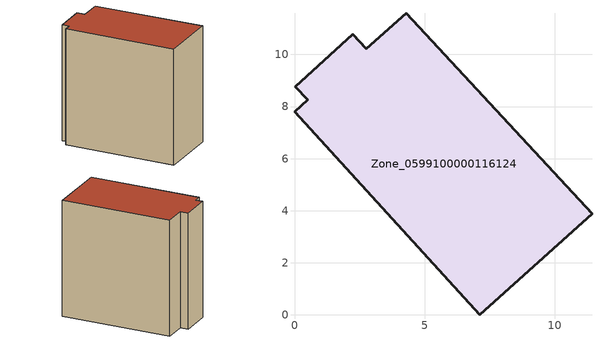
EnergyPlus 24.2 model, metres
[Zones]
Zone_0599100000116124
 floor ground (C_G): 11.42,3.89 7.11,0 0,7.8 0.5,8.27 0.02,8.77 2.24,10.78 2.75,10.22 4.29,11.59 z0
 wall outside (C_F): 7.11,0 11.42,3.89 4.29,11.59 2.75,10.22 2.24,10.78 0.02,8.77 0.5,8.27 0,7.8 7.11,0 z0:11.09
 roof outside (C_R): 2.75,10.22 2.24,10.78 0.02,8.77 0.5,8.27 0,7.8 7.11,0 11.42,3.89 4.29,11.59 z11.09
[BUILDING]
Pand.0599100000116124: North Axis=0; Terrain=City; Loads Convergence Tolerance Value=0.04; Temperature Convergence Tolerance Value=0.4; Solar Distribution=FullExterior; Maximum Number of Warmup Days=25; Minimum Number of Warmup Days=1
[Site:Location]
Rotterdam.The.Hague.AP_ZH_NLD Design_Conditions: Latitude=51.96; Longitude=4.45; Time Zone=1; Elevation=-4.5
[SITE:GROUNDTEMPERATURE:BUILDINGSURFACE]
18, 18, 18, 18, 18, 18, 18, 18, 18, 18, 18, 18
[MATERIAL] Thermal Absorptance=0.9; Solar Absorptance=0.7; Visible Absorptance=0.7
Name | Roughness | Thickness | Conductivity | Density | Specific Heat
G.TI.1946 | MediumSmooth | 0.15 | 1 | 540 | 1210
F.TI.1946 | Rough | 0.3 | 0.857143 | 1920 | 840
R.TI.1946 | MediumRough | 0.2 | 0.1 | 1500 | 1000
[CONSTRUCTION]
C_G: G.TI.1946
C_F: F.TI.1946
C_R: R.TI.1946
[ZONE]
Zone_0599100000116124: Type=1; Multiplier=1; Ceiling Height=Autocalculate; Volume=Autocalculate; Floor Area=autocalculate; Part of Total Floor Area=Yes
[ZONEINFILTRATION:DESIGNFLOWRATE]
Infil_Zone_0599100000116124: Zone or ZoneList or Space or SpaceList=Zone_0599100000116124; Schedule=AlwaysOn; Design Flow Rate Calculation Method=Flow/Area; Flow Rate per Floor Area=0.003; Constant Term Coefficient=1; Temperature Term Coefficient=0; Velocity Term Coefficient=0; Velocity Squared Term Coefficient=0
[HVACTEMPLATE:ZONE:IDEALLOADSAIRSYSTEM]
Zone_0599100000116124: Maximum Heating Supply Air Temperature=50; Minimum Cooling Supply Air Temperature=13; Maximum Heating Supply Air Humidity Ratio=0.0156; Minimum Cooling Supply Air Humidity Ratio=0.0077; Heating Limit=NoLimit; Cooling Limit=NoLimit; Dehumidification Control Type=ConstantSensibleHeatRatio; Cooling Sensible Heat Ratio=0.7; Dehumidification Setpoint=60; Humidification Control Type=None; Humidification Setpoint=30; Outdoor Air Method=None; Outdoor Air Flow Rate per Person=0.00944; Outdoor Air Flow Rate per Zone Floor Area=0; Outdoor Air Flow Rate per Zone=0; Demand Controlled Ventilation Type=None; Outdoor Air Economizer Type=NoEconomizer; Heat Recovery Type=None; Sensible Heat Recovery Effectiveness=0.7; Latent Heat Recovery Effectiveness=0.65
[ZONECONTROL:THERMOSTAT]
ThermostatControl_Zone_0599100000116124: Zone or ZoneList=Zone_0599100000116124; Control Type Schedule=DualSetpointControlType; Control 1=Thermostat_Zone_0599100000116124; Temperature Difference Between Cutout And Setpoint=0
[THERMOSTATSETPOINT:DUALSETPOINT]
Thermostat_Zone_0599100000116124: Heating Setpoint Temperature Schedule=HeatingSetpoint_Zone_0599100000116124; Cooling Setpoint Temperature Schedule=CoolingSetpoint_Zone_0599100000116124
[SCHEDULE:COMPACT]
HeatingSetpoint_Zone_0599100000116124: Through: 12/31, For: AllDays, Until: 24:00, 21
CoolingSetpoint_Zone_0599100000116124: Through: 12/31, For: AllDays, Until: 24:00, 24
DualSetpointControlType: Through: 12/31, For: AllDays, Until: 24:00, 4
AlwaysOn: Through: 12/31, For: AllDays, Until: 24:00, 1
